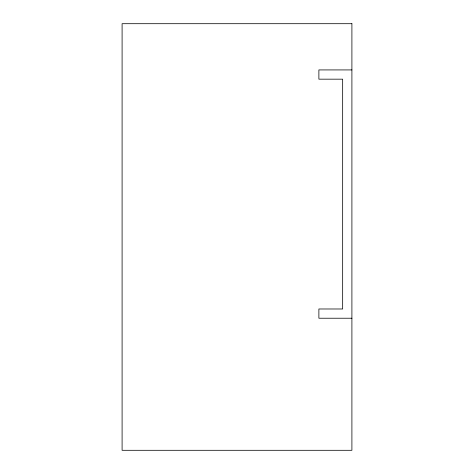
<?xml version="1.0" encoding="UTF-8"?>
<svg xmlns="http://www.w3.org/2000/svg" width="474" height="474" viewBox="0 0 474 474"><rect width="100%" height="100%" fill="white"/><g stroke="black" fill="none" stroke-linecap="round" stroke-linejoin="round"><path stroke-width="0.71" d="M351.904 69.927L318.884 69.927L318.884 79.17L342.661 79.17L342.661 308.983L318.884 308.983L318.884 318.226L351.904 318.226M351.904 23.7L122.096 23.7L122.096 450.3L351.904 450.3L351.904 23.7"/></g></svg>
